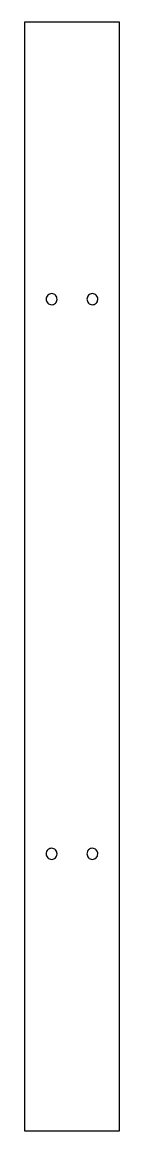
# Model space of a CAD drawing. Extents: x 0 to 35, y 0 to 408.
import ezdxf

# ---------------------------------------------------------------- set-up
doc = ezdxf.new("R2010")
doc.units = 0

msp = doc.modelspace()

# ---------------------------------------------------------------- linework, layer by layer
at = {"layer": '1'}
msp.add_lwpolyline([(35, 408.11), (0, 408.11), (0, 0), (35, 0)], close=True, dxfattribs=at)
for points in [[(8, 306.13), (8, 306.68), (8.22, 307.22), (8.61, 307.61), (8.61, 307.61), (8.98, 307.97), (9.49, 308.18), (10, 308.18), (10, 308.18), (10.53, 308.18), (11.06, 307.95), (11.42, 307.57), (11.42, 307.57), (11.8, 307.18), (12.01, 306.63), (12, 306.08), (12, 306.08), (11.99, 305.55), (11.77, 305.03), (11.39, 304.66), (11.39, 304.66), (11.02, 304.3), (10.51, 304.08), (10, 304.09), (10, 304.09), (9.47, 304.08), (8.94, 304.31), (8.58, 304.69), (8.58, 304.69), (8.21, 305.07), (8, 305.6), (8, 306.13)], [(23, 306.13), (23, 306.68), (23.22, 307.22), (23.61, 307.61), (23.61, 307.61), (23.98, 307.97), (24.49, 308.18), (25, 308.18), (25, 308.18), (25.53, 308.18), (26.06, 307.95), (26.42, 307.57), (26.42, 307.57), (26.8, 307.18), (27.01, 306.63), (27, 306.08), (27, 306.08), (26.99, 305.55), (26.77, 305.03), (26.39, 304.66), (26.39, 304.66), (26.02, 304.3), (25.51, 304.08), (25, 304.09), (25, 304.09), (24.47, 304.08), (23.94, 304.31), (23.58, 304.69), (23.58, 304.69), (23.21, 305.07), (23, 305.6), (23, 306.13)], [(8, 101.98), (8, 102.52), (8.22, 103.07), (8.61, 103.45), (8.61, 103.45), (8.98, 103.81), (9.49, 104.03), (10, 104.02), (10, 104.02), (10.53, 104.03), (11.06, 103.8), (11.42, 103.41), (11.42, 103.41), (11.8, 103.02), (12.01, 102.47), (12, 101.93), (12, 101.93), (11.99, 101.4), (11.77, 100.87), (11.39, 100.5), (11.39, 100.5), (11.02, 100.14), (10.51, 99.93), (10, 99.93), (10, 99.93), (9.47, 99.93), (8.94, 100.15), (8.58, 100.54), (8.58, 100.54), (8.21, 100.92), (8, 101.45), (8, 101.98)], [(23, 101.98), (23, 102.52), (23.22, 103.07), (23.61, 103.45), (23.61, 103.45), (23.98, 103.81), (24.49, 104.03), (25, 104.02), (25, 104.02), (25.53, 104.03), (26.06, 103.8), (26.42, 103.41), (26.42, 103.41), (26.8, 103.02), (27.01, 102.47), (27, 101.93), (27, 101.93), (26.99, 101.4), (26.77, 100.87), (26.39, 100.5), (26.39, 100.5), (26.02, 100.14), (25.51, 99.93), (25, 99.93), (25, 99.93), (24.47, 99.93), (23.94, 100.15), (23.58, 100.54), (23.58, 100.54), (23.21, 100.92), (23, 101.45), (23, 101.98)]]:
    msp.add_open_spline(points, degree=3, knots=[0, 0, 0, 0, 0.125, 0.125, 0.125, 0.125, 0.25, 0.25, 0.25, 0.25, 0.375, 0.375, 0.375, 0.375, 0.5, 0.5, 0.5, 0.5, 0.625, 0.625, 0.625, 0.625, 0.75, 0.75, 0.75, 0.75, 0.875, 0.875, 0.875, 0.875, 1, 1, 1, 1], dxfattribs=at)

doc.saveas('drawing.dxf')
